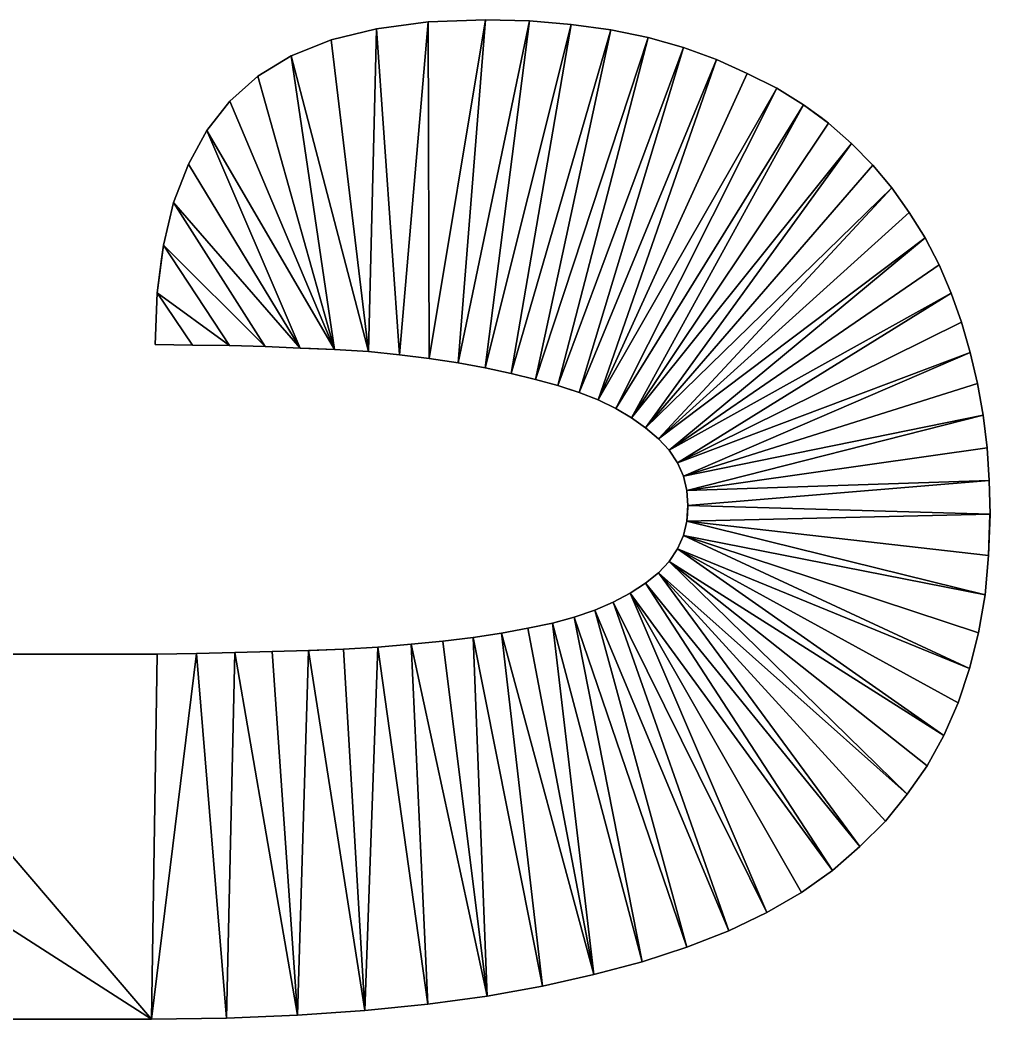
# Model space of a CAD drawing. Header units: inches. Extents: x 62 to 1153, y 3 to 780.
# Drawn here: x 408.956 to 410.902, y 208.197 to 210.201 of the extents above; entities that cross this region are included whole.
import ezdxf

# ---------------------------------------------------------------- set-up
doc = ezdxf.new("R2010")
doc.units = ezdxf.units.IN
doc.header["$MEASUREMENT"] = 0
doc.layers.add('ConstLine', color=6, linetype='Continuous')
doc.layers.add('ObjLayer', color=2, linetype='Continuous')

msp = doc.modelspace()

# ---------------------------------------------------------------- linework, layer by layer
at = {"layer": 'ConstLine'}
for points in [[(409.8899, 210.2006, 4), (409.7749, 210.1966, 4), (409.7749, 210.1966, 5)], [(409.8899, 210.2006, 4), (409.7749, 210.1966, 5), (409.8899, 210.2006, 5)], [(409.8899, 210.2006, 5), (409.7749, 210.1966, 5), (409.7769, 209.5216, 5)], [(409.7769, 209.5216, 5), (409.8349, 209.5126, 5), (409.8899, 210.2006, 5)], [(409.9779, 210.1986, 5), (409.8899, 210.2006, 5), (409.8349, 209.5126, 5)], [(409.9779, 210.1986, 4), (409.8899, 210.2006, 4), (409.8899, 210.2006, 5)], [(409.9779, 210.1986, 4), (409.8899, 210.2006, 5), (409.9779, 210.1986, 5)], [(409.6709, 210.1826, 4), (409.5799, 210.1606, 4), (409.5799, 210.1606, 5)], [(409.6709, 210.1826, 4), (409.5799, 210.1606, 5), (409.6709, 210.1826, 5)], [(409.6709, 210.1826, 5), (409.5799, 210.1606, 5), (409.6549, 209.5356, 5)], [(409.6549, 209.5356, 5), (409.7169, 209.5286, 5), (409.6709, 210.1826, 5)], [(409.7749, 210.1966, 4), (409.6709, 210.1826, 4), (409.6709, 210.1826, 5)], [(409.7749, 210.1966, 4), (409.6709, 210.1826, 5), (409.7749, 210.1966, 5)], [(409.7749, 210.1966, 5), (409.6709, 210.1826, 5), (409.7169, 209.5286, 5)], [(409.7169, 209.5286, 5), (409.7769, 209.5216, 5), (409.7749, 210.1966, 5)], [(409.8349, 209.5126, 5), (409.8889, 209.5026, 5), (409.9779, 210.1986, 5)], [(410.0619, 210.1916, 5), (409.9779, 210.1986, 5), (409.8889, 209.5026, 5)], [(409.8889, 209.5026, 5), (409.9409, 209.4916, 5), (410.0619, 210.1916, 5)], [(410.1409, 210.1806, 5), (410.0619, 210.1916, 5), (409.9409, 209.4916, 5)], [(409.9409, 209.4916, 5), (409.9899, 209.4796, 5), (410.1409, 210.1806, 5)], [(410.0619, 210.1916, 4), (409.9779, 210.1986, 4), (409.9779, 210.1986, 5)], [(410.0619, 210.1916, 4), (409.9779, 210.1986, 5), (410.0619, 210.1916, 5)], [(410.2159, 210.1656, 5), (410.1409, 210.1806, 5), (409.9899, 209.4796, 5)], [(410.1409, 210.1806, 4), (410.0619, 210.1916, 4), (410.0619, 210.1916, 5)], [(410.1409, 210.1806, 4), (410.0619, 210.1916, 5), (410.1409, 210.1806, 5)], [(410.2159, 210.1656, 4), (410.1409, 210.1806, 4), (410.1409, 210.1806, 5)], [(410.2159, 210.1656, 4), (410.1409, 210.1806, 5), (410.2159, 210.1656, 5)], [(409.5389, 210.1442, 4), (409.4999, 210.1286, 5), (409.5799, 210.1606, 5)], [(409.5799, 210.1606, 5), (409.4999, 210.1286, 5), (409.6549, 209.5356, 5)], [(409.5799, 210.1606, 4), (409.5389, 210.1442, 4), (409.5799, 210.1606, 5)], [(409.9899, 209.4796, 5), (410.0349, 209.4676, 5), (410.2159, 210.1656, 5)], [(410.2869, 210.1456, 5), (410.2159, 210.1656, 5), (410.0349, 209.4676, 5)], [(410.2869, 210.1456, 4), (410.2159, 210.1656, 4), (410.2159, 210.1656, 5)], [(410.2869, 210.1456, 4), (410.2159, 210.1656, 5), (410.2869, 210.1456, 5)], [(409.5389, 210.1442, 4), (409.4999, 210.1286, 4), (409.4999, 210.1286, 5)], [(410.0349, 209.4676, 5), (410.0779, 209.4536, 5), (410.2869, 210.1456, 5)], [(410.3529, 210.1216, 5), (410.2869, 210.1456, 5), (410.0779, 209.4536, 5)], [(410.3529, 210.1216, 4), (410.2869, 210.1456, 4), (410.2869, 210.1456, 5)], [(410.3529, 210.1216, 4), (410.2869, 210.1456, 5), (410.3529, 210.1216, 5)], [(409.4999, 210.1286, 4), (409.4329, 210.0876, 4), (409.4329, 210.0876, 5)], [(409.4999, 210.1286, 4), (409.4329, 210.0876, 5), (409.4999, 210.1286, 5)], [(409.4999, 210.1286, 5), (409.4329, 210.0876, 5), (409.5869, 209.5396, 5)], [(409.5869, 209.5396, 5), (409.6549, 209.5356, 5), (409.4999, 210.1286, 5)], [(410.0779, 209.4536, 5), (410.1159, 209.4386, 5), (410.3529, 210.1216, 5)], [(410.4149, 210.0936, 5), (410.3529, 210.1216, 5), (410.1159, 209.4386, 5)], [(410.4149, 210.0936, 4), (410.3529, 210.1216, 4), (410.3529, 210.1216, 5)], [(410.4149, 210.0936, 4), (410.3529, 210.1216, 5), (410.4149, 210.0936, 5)], [(409.4329, 210.0876, 4), (409.3769, 210.0376, 4), (409.3769, 210.0376, 5)], [(409.4329, 210.0876, 4), (409.3769, 210.0376, 5), (409.4329, 210.0876, 5)], [(409.4329, 210.0876, 5), (409.3769, 210.0376, 5), (409.5869, 209.5396, 5)], [(410.4739, 210.0636, 5), (410.4149, 210.0936, 5), (410.1159, 209.4386, 5)], [(410.4739, 210.0636, 4), (410.4149, 210.0936, 4), (410.4149, 210.0936, 5)], [(410.4739, 210.0636, 4), (410.4149, 210.0936, 5), (410.4739, 210.0636, 5)], [(410.1159, 209.4386, 5), (410.1509, 209.4216, 5), (410.4739, 210.0636, 5)], [(410.5279, 210.0306, 5), (410.4739, 210.0636, 5), (410.1509, 209.4216, 5)], [(410.5279, 210.0306, 4), (410.4739, 210.0636, 4), (410.4739, 210.0636, 5)], [(410.5279, 210.0306, 4), (410.4739, 210.0636, 5), (410.5279, 210.0306, 5)], [(409.3769, 210.0376, 4), (409.3309, 209.9786, 4), (409.3309, 209.9786, 5)], [(409.3769, 210.0376, 4), (409.3309, 209.9786, 5), (409.3769, 210.0376, 5)], [(409.3769, 210.0376, 5), (409.3309, 209.9786, 5), (409.5869, 209.5396, 5)], [(410.1509, 209.4216, 5), (410.1829, 209.4026, 5), (410.5279, 210.0306, 5)], [(410.5779, 209.9936, 5), (410.5279, 210.0306, 5), (410.1829, 209.4026, 5)], [(410.5629, 210.0047, 4), (410.5279, 210.0306, 4), (410.5279, 210.0306, 5)], [(410.5629, 210.0047, 4), (410.5279, 210.0306, 5), (410.5779, 209.9936, 5)], [(410.5779, 209.9936, 4), (410.5629, 210.0047, 4), (410.5779, 209.9936, 5)], [(410.6239, 209.9526, 5), (410.5779, 209.9936, 5), (410.1829, 209.4026, 5)], [(410.6239, 209.9526, 4), (410.5779, 209.9936, 4), (410.5779, 209.9936, 5)], [(410.6239, 209.9526, 4), (410.5779, 209.9936, 5), (410.6239, 209.9526, 5)], [(409.3309, 209.9786, 4), (409.2939, 209.9116, 4), (409.2939, 209.9116, 5)], [(409.3309, 209.9786, 4), (409.2939, 209.9116, 5), (409.3309, 209.9786, 5)], [(409.3309, 209.9786, 5), (409.2939, 209.9116, 5), (409.5179, 209.5426, 5)], [(409.5179, 209.5426, 5), (409.5869, 209.5396, 5), (409.3309, 209.9786, 5)], [(410.1829, 209.4026, 5), (410.2109, 209.3826, 5), (410.6239, 209.9526, 5)], [(410.6669, 209.9096, 5), (410.6239, 209.9526, 5), (410.2109, 209.3826, 5)], [(410.6239, 209.9526, 4), (410.6239, 209.9526, 5), (410.6669, 209.9096, 5)], [(410.6239, 209.9526, 4), (410.6669, 209.9096, 5), (410.6669, 209.9096, 4)], [(409.2939, 209.9116, 4), (409.2639, 209.8346, 4), (409.2639, 209.8346, 5)], [(409.2939, 209.9116, 4), (409.2639, 209.8346, 5), (409.2939, 209.9116, 5)], [(409.2939, 209.9116, 5), (409.2639, 209.8346, 5), (409.5179, 209.5426, 5)], [(410.7049, 209.8636, 5), (410.6669, 209.9096, 5), (410.2109, 209.3826, 5)], [(410.6669, 209.9096, 4), (410.6669, 209.9096, 5), (410.7049, 209.8636, 5)], [(410.6669, 209.9096, 4), (410.7049, 209.8636, 5), (410.7049, 209.8636, 4)], [(410.2109, 209.3826, 5), (410.2369, 209.3606, 5), (410.7049, 209.8636, 5)], [(410.7399, 209.8146, 5), (410.7049, 209.8636, 5), (410.2369, 209.3606, 5)], [(410.7049, 209.8636, 4), (410.7049, 209.8636, 5), (410.7399, 209.8146, 5)], [(410.7049, 209.8636, 4), (410.7399, 209.8146, 5), (410.7399, 209.8146, 4)], [(409.2639, 209.8346, 4), (409.2439, 209.7486, 4), (409.2439, 209.7486, 5)], [(409.2639, 209.8346, 4), (409.2439, 209.7486, 5), (409.2639, 209.8346, 5)], [(409.2639, 209.8346, 5), (409.2439, 209.7486, 5), (409.4479, 209.5456, 5)], [(409.4479, 209.5456, 5), (409.5179, 209.5426, 5), (409.2639, 209.8346, 5)], [(410.7719, 209.7636, 5), (410.7399, 209.8146, 5), (410.2369, 209.3606, 5)], [(410.7399, 209.8146, 4), (410.7399, 209.8146, 5), (410.7719, 209.7636, 5)], [(410.7399, 209.8146, 4), (410.7719, 209.7636, 5), (410.7719, 209.7636, 4)], [(410.2369, 209.3606, 5), (410.2579, 209.3376, 5), (410.7719, 209.7636, 5)], [(410.7999, 209.7096, 5), (410.7719, 209.7636, 5), (410.2579, 209.3376, 5)], [(410.7719, 209.7636, 4), (410.7719, 209.7636, 5), (410.7999, 209.7096, 5)], [(410.7719, 209.7636, 4), (410.7999, 209.7096, 5), (410.7999, 209.7096, 4)], [(409.24, 209.7206, 4), (409.2309, 209.6536, 5), (409.2439, 209.7486, 5)], [(409.2309, 209.6536, 5), (409.3759, 209.5476, 5), (409.2439, 209.7486, 5)], [(409.2439, 209.7486, 4), (409.24, 209.7206, 4), (409.2439, 209.7486, 5)], [(409.3759, 209.5476, 5), (409.4479, 209.5456, 5), (409.2439, 209.7486, 5)], [(409.24, 209.7206, 4), (409.2309, 209.6536, 4), (409.2309, 209.6536, 5)], [(410.8239, 209.6526, 5), (410.7999, 209.7096, 5), (410.2579, 209.3376, 5)], [(410.7999, 209.7096, 4), (410.7999, 209.7096, 5), (410.8239, 209.6526, 5)], [(410.7999, 209.7096, 4), (410.8239, 209.6526, 5), (410.8239, 209.6526, 4)], [(409.2309, 209.6536, 4), (409.2269, 209.5496, 4), (409.2269, 209.5496, 5)], [(409.2309, 209.6536, 4), (409.2269, 209.5496, 5), (409.2309, 209.6536, 5)], [(409.2269, 209.5496, 5), (409.3019, 209.5486, 5), (409.2309, 209.6536, 5)], [(409.3019, 209.5486, 5), (409.3759, 209.5476, 5), (409.2309, 209.6536, 5)], [(410.2579, 209.3376, 5), (410.2749, 209.3126, 5), (410.8239, 209.6526, 5)], [(410.8449, 209.5946, 5), (410.8239, 209.6526, 5), (410.2749, 209.3126, 5)], [(410.8239, 209.6526, 4), (410.8239, 209.6526, 5), (410.8449, 209.5946, 5)], [(410.8239, 209.6526, 4), (410.8449, 209.5946, 5), (410.8449, 209.5946, 4)], [(410.8619, 209.5336, 5), (410.8449, 209.5946, 5), (410.2749, 209.3126, 5)], [(410.8449, 209.5946, 4), (410.8449, 209.5946, 5), (410.8619, 209.5336, 5)], [(410.8449, 209.5946, 4), (410.8619, 209.5336, 5), (410.8619, 209.5336, 4)], [(409.3019, 209.5486, 4), (409.3019, 209.5486, 5), (409.2269, 209.5496, 5)], [(409.3019, 209.5486, 4), (409.2269, 209.5496, 5), (409.2269, 209.5496, 4)], [(409.3759, 209.5476, 4), (409.3759, 209.5476, 5), (409.3019, 209.5486, 5)], [(409.3759, 209.5476, 4), (409.3019, 209.5486, 5), (409.3019, 209.5486, 4)], [(409.4479, 209.5456, 4), (409.4479, 209.5456, 5), (409.3759, 209.5476, 5)], [(409.4479, 209.5456, 4), (409.3759, 209.5476, 5), (409.3759, 209.5476, 4)], [(409.5179, 209.5426, 4), (409.5179, 209.5426, 5), (409.4479, 209.5456, 5)], [(409.5179, 209.5426, 4), (409.4479, 209.5456, 5), (409.4479, 209.5456, 4)], [(409.5179, 209.5426, 4), (409.5389, 209.5417, 4), (409.5179, 209.5426, 5)], [(409.5869, 209.5396, 5), (409.5179, 209.5426, 5), (409.5389, 209.5417, 4)], [(409.5869, 209.5396, 4), (409.5869, 209.5396, 5), (409.5389, 209.5417, 4)], [(409.6549, 209.5356, 4), (409.6549, 209.5356, 5), (409.5869, 209.5396, 5)], [(409.6549, 209.5356, 4), (409.5869, 209.5396, 5), (409.5869, 209.5396, 4)], [(409.7169, 209.5286, 4), (409.7169, 209.5286, 5), (409.6549, 209.5356, 5)], [(409.7169, 209.5286, 4), (409.6549, 209.5356, 5), (409.6549, 209.5356, 4)], [(409.7769, 209.5216, 4), (409.7769, 209.5216, 5), (409.7169, 209.5286, 5)], [(409.7769, 209.5216, 4), (409.7169, 209.5286, 5), (409.7169, 209.5286, 4)], [(409.8349, 209.5126, 4), (409.8349, 209.5126, 5), (409.7769, 209.5216, 5)], [(409.8349, 209.5126, 4), (409.7769, 209.5216, 5), (409.7769, 209.5216, 4)], [(410.2749, 209.3126, 5), (410.2869, 209.2856, 5), (410.8619, 209.5336, 5)], [(410.8769, 209.4716, 5), (410.8619, 209.5336, 5), (410.2869, 209.2856, 5)], [(410.8619, 209.5336, 4), (410.8619, 209.5336, 5), (410.8769, 209.4716, 5)], [(410.8619, 209.5336, 4), (410.8769, 209.4716, 5), (410.8769, 209.4716, 4)], [(409.8889, 209.5026, 4), (409.8889, 209.5026, 5), (409.8349, 209.5126, 5)], [(409.8889, 209.5026, 4), (409.8349, 209.5126, 5), (409.8349, 209.5126, 4)], [(409.9409, 209.4916, 4), (409.9409, 209.4916, 5), (409.8889, 209.5026, 5)], [(409.9409, 209.4916, 4), (409.8889, 209.5026, 5), (409.8889, 209.5026, 4)], [(409.9899, 209.4796, 4), (409.9899, 209.4796, 5), (409.9409, 209.4916, 5)], [(409.9899, 209.4796, 4), (409.9409, 209.4916, 5), (409.9409, 209.4916, 4)], [(410.0349, 209.4676, 4), (410.0349, 209.4676, 5), (409.9899, 209.4796, 5)], [(410.0349, 209.4676, 4), (409.9899, 209.4796, 5), (409.9899, 209.4796, 4)], [(410.0349, 209.4676, 4), (410.0509, 209.4624, 4), (410.0349, 209.4676, 5)], [(410.0779, 209.4536, 5), (410.0349, 209.4676, 5), (410.0509, 209.4624, 4)], [(410.0779, 209.4536, 4), (410.0779, 209.4536, 5), (410.0509, 209.4624, 4)], [(410.8879, 209.4076, 5), (410.8769, 209.4716, 5), (410.2869, 209.2856, 5)], [(410.8769, 209.4716, 4), (410.8769, 209.4716, 5), (410.8879, 209.4076, 5)], [(410.8769, 209.4716, 4), (410.8879, 209.4076, 5), (410.8879, 209.4076, 4)], [(410.1159, 209.4386, 4), (410.1159, 209.4386, 5), (410.0779, 209.4536, 5)], [(410.1159, 209.4386, 4), (410.0779, 209.4536, 5), (410.0779, 209.4536, 4)], [(410.1509, 209.4216, 4), (410.1509, 209.4216, 5), (410.1159, 209.4386, 5)], [(410.1509, 209.4216, 4), (410.1159, 209.4386, 5), (410.1159, 209.4386, 4)], [(410.1829, 209.4026, 4), (410.1829, 209.4026, 5), (410.1509, 209.4216, 5)], [(410.1829, 209.4026, 4), (410.1509, 209.4216, 5), (410.1509, 209.4216, 4)], [(410.2109, 209.3826, 4), (410.2109, 209.3826, 5), (410.1829, 209.4026, 5)], [(410.2109, 209.3826, 4), (410.1829, 209.4026, 5), (410.1829, 209.4026, 4)], [(410.2869, 209.2856, 5), (410.2939, 209.2566, 5), (410.8879, 209.4076, 5)], [(410.8959, 209.3426, 5), (410.8879, 209.4076, 5), (410.2939, 209.2566, 5)], [(410.8879, 209.4076, 4), (410.8879, 209.4076, 5), (410.8959, 209.3426, 5)], [(410.8879, 209.4076, 4), (410.8959, 209.3426, 5), (410.8959, 209.3426, 4)], [(410.2369, 209.3606, 4), (410.2369, 209.3606, 5), (410.2109, 209.3826, 5)], [(410.2369, 209.3606, 4), (410.2109, 209.3826, 5), (410.2109, 209.3826, 4)], [(410.2369, 209.3606, 4), (410.2579, 209.3376, 4), (410.2579, 209.3376, 5)], [(410.2369, 209.3606, 4), (410.2579, 209.3376, 5), (410.2369, 209.3606, 5)], [(410.8999, 209.2766, 5), (410.8959, 209.3426, 5), (410.2939, 209.2566, 5)], [(410.8959, 209.3426, 4), (410.8959, 209.3426, 5), (410.8999, 209.2766, 5)], [(410.8959, 209.3426, 4), (410.8999, 209.2766, 5), (410.8999, 209.2766, 4)], [(410.2579, 209.3376, 4), (410.2749, 209.3126, 4), (410.2749, 209.3126, 5)], [(410.2579, 209.3376, 4), (410.2749, 209.3126, 5), (410.2579, 209.3376, 5)], [(410.2749, 209.3126, 4), (410.2869, 209.2856, 4), (410.2869, 209.2856, 5)], [(410.2749, 209.3126, 4), (410.2869, 209.2856, 5), (410.2749, 209.3126, 5)], [(410.2869, 209.2856, 4), (410.2939, 209.2566, 4), (410.2939, 209.2566, 5)], [(410.2869, 209.2856, 4), (410.2939, 209.2566, 5), (410.2869, 209.2856, 5)], [(410.2939, 209.2566, 5), (410.2959, 209.2266, 5), (410.8999, 209.2766, 5)], [(410.9019, 209.2096, 5), (410.8999, 209.2766, 5), (410.2959, 209.2266, 5)], [(410.8999, 209.2766, 4), (410.8999, 209.2766, 5), (410.9019, 209.2096, 5)], [(410.8999, 209.2766, 4), (410.9019, 209.2096, 5), (410.9019, 209.2096, 4)], [(410.2939, 209.2566, 4), (410.2959, 209.2266, 4), (410.2959, 209.2266, 5)], [(410.2939, 209.2566, 4), (410.2959, 209.2266, 5), (410.2939, 209.2566, 5)], [(410.2947, 209.2086, 4), (410.2939, 209.1956, 5), (410.2959, 209.2266, 5)], [(410.2959, 209.2266, 5), (410.2939, 209.1956, 5), (410.9019, 209.2096, 5)], [(410.2959, 209.2266, 4), (410.2947, 209.2086, 4), (410.2959, 209.2266, 5)], [(410.8989, 209.1266, 5), (410.9019, 209.2096, 5), (410.2939, 209.1956, 5)], [(410.2947, 209.2086, 4), (410.2939, 209.1956, 4), (410.2939, 209.1956, 5)], [(410.8989, 209.1266, 5), (410.9018, 209.2086, 4), (410.9019, 209.2096, 5)], [(410.8989, 209.1266, 5), (410.8989, 209.1266, 4), (410.9018, 209.2086, 4)], [(410.9019, 209.2096, 4), (410.9019, 209.2096, 5), (410.9018, 209.2086, 4)], [(410.2939, 209.1956, 5), (410.2939, 209.1956, 4), (410.2869, 209.1666, 4)], [(410.2939, 209.1956, 5), (410.2869, 209.1666, 4), (410.2869, 209.1666, 5)], [(410.2869, 209.1666, 5), (410.8919, 209.0476, 5), (410.2939, 209.1956, 5)], [(410.8989, 209.1266, 5), (410.2939, 209.1956, 5), (410.8919, 209.0476, 5)], [(410.2869, 209.1666, 4), (410.2749, 209.1396, 4), (410.2749, 209.1396, 5)], [(410.2869, 209.1666, 4), (410.2749, 209.1396, 5), (410.2869, 209.1666, 5)], [(410.2749, 209.1396, 5), (410.8609, 208.8996, 5), (410.2869, 209.1666, 5)], [(410.8789, 208.9716, 5), (410.2869, 209.1666, 5), (410.8609, 208.8996, 5)], [(410.8919, 209.0476, 5), (410.2869, 209.1666, 5), (410.8789, 208.9716, 5)], [(410.2749, 209.1396, 4), (410.2579, 209.1146, 4), (410.2579, 209.1146, 5)], [(410.2749, 209.1396, 4), (410.2579, 209.1146, 5), (410.2749, 209.1396, 5)], [(410.2749, 209.1396, 5), (410.2579, 209.1146, 5), (410.8089, 208.7656, 5)], [(410.8379, 208.8306, 5), (410.2749, 209.1396, 5), (410.8089, 208.7656, 5)], [(410.8609, 208.8996, 5), (410.2749, 209.1396, 5), (410.8379, 208.8306, 5)], [(410.8989, 209.1266, 4), (410.8989, 209.1266, 5), (410.8919, 209.0476, 5)], [(410.8989, 209.1266, 4), (410.8919, 209.0476, 5), (410.8919, 209.0476, 4)], [(410.2579, 209.1146, 4), (410.2369, 209.0916, 4), (410.2369, 209.0916, 5)], [(410.2579, 209.1146, 4), (410.2369, 209.0916, 5), (410.2579, 209.1146, 5)], [(410.2579, 209.1146, 5), (410.2369, 209.0916, 5), (410.7359, 208.6476, 5)], [(410.7759, 208.7046, 5), (410.8089, 208.7656, 5), (410.2579, 209.1146, 5)], [(410.7359, 208.6476, 5), (410.7759, 208.7046, 5), (410.2579, 209.1146, 5)], [(410.2369, 209.0916, 4), (410.2109, 209.0706, 4), (410.2109, 209.0706, 5)], [(410.2369, 209.0916, 4), (410.2109, 209.0706, 5), (410.2369, 209.0916, 5)], [(410.2369, 209.0916, 5), (410.2109, 209.0706, 5), (410.6409, 208.5426, 5)], [(410.6409, 208.5426, 5), (410.6919, 208.5936, 5), (410.2369, 209.0916, 5)], [(410.6919, 208.5936, 5), (410.7359, 208.6476, 5), (410.2369, 209.0916, 5)], [(410.2109, 209.0706, 4), (410.1799, 209.0506, 4), (410.1799, 209.0506, 5)], [(410.2109, 209.0706, 4), (410.1799, 209.0506, 5), (410.2109, 209.0706, 5)], [(410.2109, 209.0706, 5), (410.1799, 209.0506, 5), (410.5859, 208.4946, 5)], [(410.5859, 208.4946, 5), (410.6409, 208.5426, 5), (410.2109, 209.0706, 5)], [(410.1799, 209.0506, 4), (410.1459, 209.0326, 4), (410.1459, 209.0326, 5)], [(410.1799, 209.0506, 4), (410.1459, 209.0326, 5), (410.1799, 209.0506, 5)], [(410.1459, 209.0326, 5), (410.4539, 208.4106, 5), (410.1799, 209.0506, 5)], [(410.5239, 208.4506, 5), (410.1799, 209.0506, 5), (410.4539, 208.4106, 5)], [(410.5859, 208.4946, 5), (410.1799, 209.0506, 5), (410.5239, 208.4506, 5)], [(410.8919, 209.0476, 4), (410.8919, 209.0476, 5), (410.8789, 208.9716, 5)], [(410.8919, 209.0476, 4), (410.8789, 208.9716, 5), (410.8789, 208.9716, 4)], [(410.1459, 209.0326, 4), (410.1089, 209.0166, 4), (410.1089, 209.0166, 5)], [(410.1459, 209.0326, 4), (410.1089, 209.0166, 5), (410.1459, 209.0326, 5)], [(410.1089, 209.0166, 5), (410.3779, 208.3736, 5), (410.1459, 209.0326, 5)], [(410.4539, 208.4106, 5), (410.1459, 209.0326, 5), (410.3779, 208.3736, 5)], [(410.0239, 208.9906, 5), (410.0679, 209.0026, 5), (410.0509, 208.998, 4)], [(410.0239, 208.9906, 5), (410.2039, 208.3116, 5), (410.0679, 209.0026, 5)], [(410.0509, 208.998, 4), (410.0239, 208.9906, 4), (410.0239, 208.9906, 5)], [(410.0679, 209.0026, 4), (410.0509, 208.998, 4), (410.0679, 209.0026, 5)], [(410.1089, 209.0166, 4), (410.0679, 209.0026, 4), (410.0679, 209.0026, 5)], [(410.1089, 209.0166, 4), (410.0679, 209.0026, 5), (410.1089, 209.0166, 5)], [(410.1089, 209.0166, 5), (410.0679, 209.0026, 5), (410.2939, 208.3406, 5)], [(410.2039, 208.3116, 5), (410.2939, 208.3406, 5), (410.0679, 209.0026, 5)], [(410.2939, 208.3406, 5), (410.3779, 208.3736, 5), (410.1089, 209.0166, 5)], [(409.9749, 208.9806, 4), (409.9219, 208.9706, 4), (409.9219, 208.9706, 5)], [(409.9749, 208.9806, 4), (409.9219, 208.9706, 5), (409.9749, 208.9806, 5)], [(409.9749, 208.9806, 5), (409.9219, 208.9706, 5), (410.1069, 208.2856, 5)], [(410.0239, 208.9906, 4), (409.9749, 208.9806, 4), (409.9749, 208.9806, 5)], [(410.0239, 208.9906, 4), (409.9749, 208.9806, 5), (410.0239, 208.9906, 5)], [(409.9749, 208.9806, 5), (410.1069, 208.2856, 5), (410.0239, 208.9906, 5)], [(410.2039, 208.3116, 5), (410.0239, 208.9906, 5), (410.1069, 208.2856, 5)], [(409.8649, 208.9616, 4), (409.8039, 208.9546, 4), (409.8039, 208.9546, 5)], [(409.8649, 208.9616, 4), (409.8039, 208.9546, 5), (409.8649, 208.9616, 5)], [(409.8649, 208.9616, 5), (409.8039, 208.9546, 5), (409.8929, 208.2426, 5)], [(409.9219, 208.9706, 4), (409.8649, 208.9616, 4), (409.8649, 208.9616, 5)], [(409.9219, 208.9706, 4), (409.8649, 208.9616, 5), (409.9219, 208.9706, 5)], [(409.9219, 208.9706, 5), (409.8649, 208.9616, 5), (410.0039, 208.2626, 5)], [(409.8929, 208.2426, 5), (410.0039, 208.2626, 5), (409.8649, 208.9616, 5)], [(410.0039, 208.2626, 5), (410.1069, 208.2856, 5), (409.9219, 208.9706, 5)], [(410.8789, 208.9716, 4), (410.8789, 208.9716, 5), (410.8609, 208.8996, 5)], [(410.8789, 208.9716, 4), (410.8609, 208.8996, 5), (410.8609, 208.8996, 4)], [(409.5349, 208.9356, 5), (409.6049, 208.9386, 5), (409.5389, 208.9358, 4)], [(409.6049, 208.9386, 5), (409.5349, 208.9356, 5), (409.6479, 208.2136, 5)], [(409.6049, 208.9386, 4), (409.5389, 208.9358, 4), (409.6049, 208.9386, 5)], [(409.6739, 208.9426, 4), (409.6049, 208.9386, 4), (409.6049, 208.9386, 5)], [(409.6739, 208.9426, 4), (409.6049, 208.9386, 5), (409.6739, 208.9426, 5)], [(409.6739, 208.9426, 5), (409.6049, 208.9386, 5), (409.6479, 208.2136, 5)], [(409.6479, 208.2136, 5), (409.7739, 208.2266, 5), (409.6739, 208.9426, 5)], [(409.7409, 208.9486, 4), (409.6739, 208.9426, 4), (409.6739, 208.9426, 5)], [(409.7409, 208.9486, 4), (409.6739, 208.9426, 5), (409.7409, 208.9486, 5)], [(409.7409, 208.9486, 5), (409.6739, 208.9426, 5), (409.7739, 208.2266, 5)], [(409.8039, 208.9546, 4), (409.7409, 208.9486, 4), (409.7409, 208.9486, 5)], [(409.8039, 208.9546, 4), (409.7409, 208.9486, 5), (409.8039, 208.9546, 5)], [(409.8039, 208.9546, 5), (409.7409, 208.9486, 5), (409.8929, 208.2426, 5)], [(409.7739, 208.2266, 5), (409.8929, 208.2426, 5), (409.7409, 208.9486, 5)], [(409.2199, 208.1966, 5), (408.0789, 208.9286, 5), (406.6299, 208.1966, 5)], [(409.2199, 208.1966, 5), (408.5929, 208.9286, 5), (408.0789, 208.9286, 5)], [(409.2309, 208.9286, 4), (408.5929, 208.9286, 4), (408.5929, 208.9286, 5)], [(409.2309, 208.9286, 4), (408.5929, 208.9286, 5), (409.2309, 208.9286, 5)], [(409.2309, 208.9286, 5), (408.5929, 208.9286, 5), (409.2199, 208.1966, 5)], [(409.3099, 208.9296, 5), (409.2309, 208.9286, 5), (409.2199, 208.1966, 5)], [(409.2199, 208.1966, 5), (409.3699, 208.1986, 5), (409.3099, 208.9296, 5)], [(409.3099, 208.9296, 4), (409.2309, 208.9286, 4), (409.2309, 208.9286, 5)], [(409.3099, 208.9296, 4), (409.2309, 208.9286, 5), (409.3099, 208.9296, 5)], [(409.3869, 208.9316, 4), (409.3099, 208.9296, 4), (409.3099, 208.9296, 5)], [(409.3869, 208.9316, 4), (409.3099, 208.9296, 5), (409.3869, 208.9316, 5)], [(409.3869, 208.9316, 5), (409.3099, 208.9296, 5), (409.3699, 208.1986, 5)], [(409.3699, 208.1986, 5), (409.5129, 208.2046, 5), (409.3869, 208.9316, 5)], [(409.4619, 208.9336, 4), (409.3869, 208.9316, 4), (409.3869, 208.9316, 5)], [(409.4619, 208.9336, 4), (409.3869, 208.9316, 5), (409.4619, 208.9336, 5)], [(409.4619, 208.9336, 5), (409.3869, 208.9316, 5), (409.5129, 208.2046, 5)], [(409.5349, 208.9356, 4), (409.4619, 208.9336, 4), (409.4619, 208.9336, 5)], [(409.5349, 208.9356, 4), (409.4619, 208.9336, 5), (409.5349, 208.9356, 5)], [(409.5349, 208.9356, 5), (409.4619, 208.9336, 5), (409.5129, 208.2046, 5)], [(409.5129, 208.2046, 5), (409.6479, 208.2136, 5), (409.5349, 208.9356, 5)], [(409.5389, 208.9358, 4), (409.5349, 208.9356, 4), (409.5349, 208.9356, 5)], [(410.8609, 208.8996, 4), (410.8609, 208.8996, 5), (410.8379, 208.8306, 5)], [(410.8609, 208.8996, 4), (410.8379, 208.8306, 5), (410.8379, 208.8306, 4)], [(410.8379, 208.8306, 4), (410.8379, 208.8306, 5), (410.8089, 208.7656, 5)], [(410.8379, 208.8306, 4), (410.8089, 208.7656, 5), (410.8089, 208.7656, 4)], [(410.8089, 208.7656, 4), (410.8089, 208.7656, 5), (410.7759, 208.7046, 5)], [(410.8089, 208.7656, 4), (410.7759, 208.7046, 5), (410.7759, 208.7046, 4)], [(410.7759, 208.7046, 4), (410.7759, 208.7046, 5), (410.7359, 208.6476, 5)], [(410.7759, 208.7046, 4), (410.7359, 208.6476, 5), (410.7359, 208.6476, 4)], [(410.7359, 208.6476, 4), (410.7359, 208.6476, 5), (410.6919, 208.5936, 5)], [(410.7359, 208.6476, 4), (410.6919, 208.5936, 5), (410.6919, 208.5936, 4)], [(410.6919, 208.5936, 4), (410.6919, 208.5936, 5), (410.6409, 208.5426, 5)], [(410.6919, 208.5936, 4), (410.6409, 208.5426, 5), (410.6409, 208.5426, 4)], [(410.6409, 208.5426, 4), (410.6409, 208.5426, 5), (410.5859, 208.4946, 5)], [(410.6409, 208.5426, 4), (410.5859, 208.4946, 5), (410.5859, 208.4946, 4)], [(410.5859, 208.4946, 5), (410.5239, 208.4506, 5), (410.5629, 208.4783, 4)], [(410.5239, 208.4506, 4), (410.5629, 208.4783, 4), (410.5239, 208.4506, 5)], [(410.5859, 208.4946, 4), (410.5859, 208.4946, 5), (410.5629, 208.4783, 4)], [(410.5239, 208.4506, 4), (410.5239, 208.4506, 5), (410.4539, 208.4106, 5)], [(410.5239, 208.4506, 4), (410.4539, 208.4106, 5), (410.4539, 208.4106, 4)], [(410.4539, 208.4106, 4), (410.4539, 208.4106, 5), (410.3779, 208.3736, 5)], [(410.4539, 208.4106, 4), (410.3779, 208.3736, 5), (410.3779, 208.3736, 4)], [(410.3779, 208.3736, 4), (410.3779, 208.3736, 5), (410.2939, 208.3406, 5)], [(410.3779, 208.3736, 4), (410.2939, 208.3406, 5), (410.2939, 208.3406, 4)], [(410.2939, 208.3406, 4), (410.2939, 208.3406, 5), (410.2039, 208.3116, 5)], [(410.2939, 208.3406, 4), (410.2039, 208.3116, 5), (410.2039, 208.3116, 4)], [(410.2039, 208.3116, 4), (410.2039, 208.3116, 5), (410.1069, 208.2856, 5)], [(410.2039, 208.3116, 4), (410.1069, 208.2856, 5), (410.1069, 208.2856, 4)], [(410.1069, 208.2856, 4), (410.1069, 208.2856, 5), (410.0039, 208.2626, 5)], [(410.1069, 208.2856, 4), (410.0039, 208.2626, 5), (410.0039, 208.2626, 4)], [(410.0039, 208.2626, 4), (410.0039, 208.2626, 5), (409.8929, 208.2426, 5)], [(410.0039, 208.2626, 4), (409.8929, 208.2426, 5), (409.8929, 208.2426, 4)], [(409.8929, 208.2426, 4), (409.8929, 208.2426, 5), (409.7739, 208.2266, 5)], [(409.8929, 208.2426, 4), (409.7739, 208.2266, 5), (409.7739, 208.2266, 4)], [(409.7739, 208.2266, 4), (409.7739, 208.2266, 5), (409.6479, 208.2136, 5)], [(409.7739, 208.2266, 4), (409.6479, 208.2136, 5), (409.6479, 208.2136, 4)], [(406.6299, 208.1966, 4), (409.2199, 208.1966, 4), (406.6299, 208.1966, 5)], [(409.2199, 208.1966, 5), (406.6299, 208.1966, 5), (409.2199, 208.1966, 4)], [(409.3699, 208.1986, 4), (409.3699, 208.1986, 5), (409.2199, 208.1966, 5)], [(409.3699, 208.1986, 4), (409.2199, 208.1966, 5), (409.2199, 208.1966, 4)], [(409.5129, 208.2046, 4), (409.5129, 208.2046, 5), (409.3699, 208.1986, 5)], [(409.5129, 208.2046, 4), (409.3699, 208.1986, 5), (409.3699, 208.1986, 4)], [(409.6479, 208.2136, 5), (409.5129, 208.2046, 5), (409.5129, 208.2046, 4)], [(409.6479, 208.2136, 5), (409.5129, 208.2046, 4), (409.6479, 208.2136, 4)]]:
    msp.add_3dface(points, dxfattribs=at)
at = {"layer": 'ObjLayer'}
for p, q in [((409.8899, 210.2006, 4), (409.7749, 210.1966, 4)), ((409.9779, 210.1986, 4), (409.8899, 210.2006, 4)), ((409.6709, 210.1826, 4), (409.5799, 210.1606, 4)), ((409.7749, 210.1966, 4), (409.6709, 210.1826, 4)), ((410.0619, 210.1916, 4), (409.9779, 210.1986, 4)), ((410.1409, 210.1806, 4), (410.0619, 210.1916, 4)), ((410.2159, 210.1656, 4), (410.1409, 210.1806, 4)), ((409.5799, 210.1606, 4), (409.4999, 210.1286, 4)), ((410.2869, 210.1456, 4), (410.2159, 210.1656, 4)), ((410.3529, 210.1216, 4), (410.2869, 210.1456, 4)), ((409.4999, 210.1286, 4), (409.4329, 210.0876, 4)), ((410.4149, 210.0936, 4), (410.3529, 210.1216, 4)), ((409.4329, 210.0876, 4), (409.3769, 210.0376, 4)), ((410.4739, 210.0636, 4), (410.4149, 210.0936, 4)), ((410.5279, 210.0306, 4), (410.4739, 210.0636, 4)), ((409.3769, 210.0376, 4), (409.3309, 209.9786, 4)), ((410.5779, 209.9936, 4), (410.5279, 210.0306, 4)), ((410.6239, 209.9526, 4), (410.5779, 209.9936, 4)), ((409.3309, 209.9786, 4), (409.2939, 209.9116, 4)), ((410.6669, 209.9096, 4), (410.6239, 209.9526, 4)), ((409.2939, 209.9116, 4), (409.2639, 209.8346, 4)), ((410.7049, 209.8636, 5), (410.6669, 209.9096, 4)), ((410.7399, 209.8146, 4), (410.7049, 209.8636, 5)), ((409.2639, 209.8346, 4), (409.2439, 209.7486, 4)), ((410.7719, 209.7636, 4), (410.7399, 209.8146, 4)), ((410.7999, 209.7096, 4), (410.7719, 209.7636, 4)), ((409.2439, 209.7486, 4), (409.2309, 209.6536, 4)), ((410.8239, 209.6526, 4), (410.7999, 209.7096, 4)), ((409.2309, 209.6536, 4), (409.2269, 209.5496, 4)), ((410.8449, 209.5946, 4), (410.8239, 209.6526, 4)), ((410.8619, 209.5336, 4), (410.8449, 209.5946, 4)), ((409.2269, 209.5496, 4), (409.3019, 209.5486, 4)), ((409.3019, 209.5486, 4), (409.3759, 209.5476, 4)), ((409.3759, 209.5476, 4), (409.4479, 209.5456, 4)), ((409.4479, 209.5456, 4), (409.5179, 209.5426, 4)), ((409.5179, 209.5426, 4), (409.5869, 209.5396, 4)), ((409.5869, 209.5396, 4), (409.6549, 209.5356, 4)), ((409.6549, 209.5356, 4), (409.7169, 209.5286, 4)), ((409.7169, 209.5286, 4), (409.7769, 209.5218, 5)), ((409.7769, 209.5218, 5), (409.8349, 209.5126, 4)), ((410.8769, 209.4716, 4), (410.8619, 209.5336, 4)), ((409.8349, 209.5126, 4), (409.8889, 209.5026, 4)), ((409.8889, 209.5026, 4), (409.9409, 209.4916, 4)), ((409.9409, 209.4916, 4), (409.9899, 209.4796, 4)), ((409.9899, 209.4796, 4), (410.0349, 209.4676, 4)), ((410.0349, 209.4676, 4), (410.0779, 209.4536, 4)), ((410.8879, 209.4076, 4), (410.8769, 209.4716, 4)), ((410.0779, 209.4536, 4), (410.1159, 209.4386, 4)), ((410.1159, 209.4386, 4), (410.1509, 209.4216, 4)), ((410.1509, 209.4216, 4), (410.1829, 209.4026, 4)), ((410.1829, 209.4026, 4), (410.2109, 209.3826, 4)), ((410.8959, 209.3426, 4), (410.8879, 209.4076, 4)), ((410.2109, 209.3826, 4), (410.2369, 209.3606, 4)), ((410.2369, 209.3606, 4), (410.2579, 209.3376, 4)), ((410.8999, 209.2766, 4), (410.8959, 209.3426, 4)), ((410.2579, 209.3376, 4), (410.2749, 209.3126, 4)), ((410.2749, 209.3126, 4), (410.2869, 209.2856, 4)), ((410.2869, 209.2856, 4), (410.2939, 209.2566, 4)), ((410.9019, 209.2096, 4), (410.8999, 209.2766, 4)), ((410.2939, 209.2566, 4), (410.2959, 209.2266, 4)), ((410.2959, 209.2266, 4), (410.2939, 209.1956, 4)), ((410.8989, 209.1266, 4), (410.9019, 209.2096, 4)), ((410.2939, 209.1956, 4), (410.2869, 209.1666, 4)), ((410.2869, 209.1666, 4), (410.2749, 209.1396, 4)), ((410.2749, 209.1396, 4), (410.2579, 209.1146, 4)), ((410.8919, 209.0476, 4), (410.8989, 209.1266, 4)), ((410.2579, 209.1146, 4), (410.2369, 209.0916, 4)), ((410.2369, 209.0916, 4), (410.2109, 209.0706, 4)), ((410.2109, 209.0706, 4), (410.1799, 209.0506, 4)), ((410.1799, 209.0506, 4), (410.1459, 209.0326, 4)), ((410.8789, 208.9716, 4), (410.8919, 209.0476, 4)), ((410.1459, 209.0326, 4), (410.1089, 209.0166, 4)), ((410.0679, 209.0026, 4), (410.0239, 208.9906, 4)), ((410.1089, 209.0166, 4), (410.0679, 209.0026, 4)), ((409.9749, 208.9806, 4), (409.9219, 208.9706, 4)), ((410.0239, 208.9906, 4), (409.9749, 208.9806, 4)), ((409.8649, 208.9616, 4), (409.8039, 208.9546, 4)), ((409.9219, 208.9706, 4), (409.8649, 208.9616, 4)), ((410.8609, 208.8996, 4), (410.8789, 208.9716, 4)), ((409.6049, 208.9386, 4), (409.5349, 208.9356, 4)), ((409.6739, 208.9426, 4), (409.6049, 208.9386, 4)), ((409.7409, 208.9486, 4), (409.6739, 208.9426, 4)), ((409.8039, 208.9546, 4), (409.7409, 208.9486, 4)), ((409.2309, 208.9286, 4), (408.5929, 208.9286, 4)), ((409.3099, 208.9296, 4), (409.2309, 208.9286, 4)), ((409.3869, 208.9316, 4), (409.3099, 208.9296, 4)), ((409.4619, 208.9336, 4), (409.3869, 208.9316, 4)), ((409.5349, 208.9356, 4), (409.4619, 208.9336, 4)), ((410.8379, 208.8306, 4), (410.8609, 208.8996, 4)), ((410.8089, 208.7656, 4), (410.8379, 208.8306, 4)), ((410.7759, 208.7046, 4), (410.8089, 208.7656, 4)), ((410.7359, 208.6476, 4), (410.7759, 208.7046, 4)), ((410.6919, 208.5936, 4), (410.7359, 208.6476, 4)), ((410.6409, 208.5426, 4), (410.6919, 208.5936, 4)), ((410.5859, 208.4946, 4), (410.6409, 208.5426, 4)), ((410.5239, 208.4506, 4), (410.5859, 208.4946, 4)), ((410.4539, 208.4106, 4), (410.5239, 208.4506, 4)), ((410.3779, 208.3736, 4), (410.4539, 208.4106, 4)), ((410.2939, 208.3406, 4), (410.3779, 208.3736, 4)), ((410.2039, 208.3116, 4), (410.2939, 208.3406, 4)), ((410.1069, 208.2856, 4), (410.2039, 208.3116, 4)), ((410.0039, 208.2626, 4), (410.1069, 208.2856, 4)), ((409.8929, 208.2426, 4), (410.0039, 208.2626, 4)), ((409.7739, 208.2266, 4), (409.8929, 208.2426, 4)), ((409.6479, 208.2136, 4), (409.7739, 208.2266, 4)), ((406.6299, 208.1966, 4), (409.2199, 208.1966, 4)), ((409.2199, 208.1966, 4), (409.3699, 208.1986, 4)), ((409.3699, 208.1986, 4), (409.5129, 208.2046, 4)), ((409.5129, 208.2046, 4), (409.6479, 208.2136, 4))]:
    msp.add_line(p, q, dxfattribs=at)

doc.saveas('drawing.dxf')
